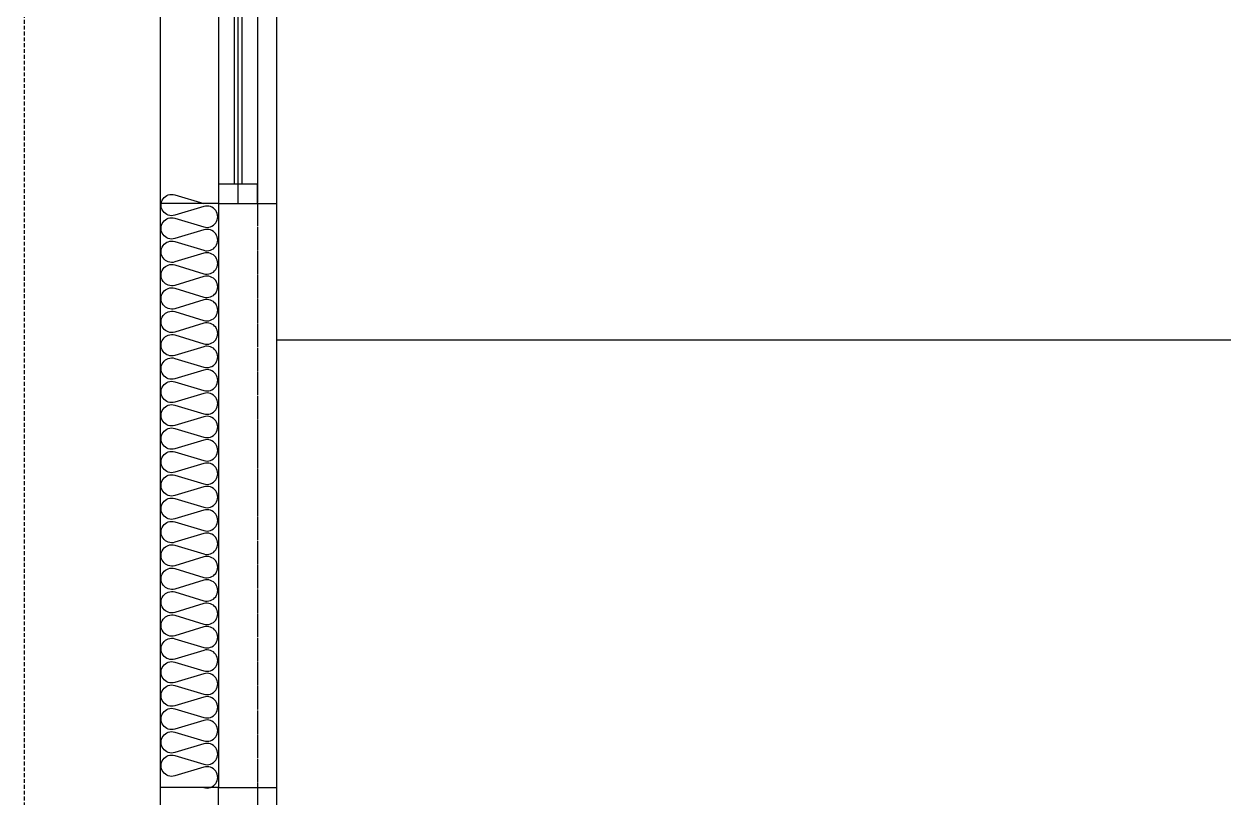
# Model space of a CAD drawing. Header units: millimetres. Extents: x 0 to 199210, y 0 to 94205.
# Drawn here: x 5153 to 8235, y 26832 to 28820 of the extents above; entities that cross this region are included whole.
import ezdxf

# ---------------------------------------------------------------- set-up
doc = ezdxf.new("R2010")
doc.units = ezdxf.units.MM
doc.linetypes.add('CEN', pattern=[62, 60, -1, 0, -1])
doc.linetypes.add('HIDDEN', pattern=[3, 2, -1])
for name, color, linetype in [('2. WAL', 2, 'Continuous'), ('4', 4, 'Continuous'), ('CEN', 1, 'CEN'), ('COL', 2, 'Continuous'), ('Hid', 7, 'HIDDEN'), ('ins', 9, 'Continuous'), ('WID', 4, 'Continuous'), ('WIN-9', 9, 'Continuous')]:
    doc.layers.add(name, color=color, linetype=linetype)

# ---------------------------------------------------------------- blocks, each defined once
blk = doc.blocks.new('insul1')
blk.add_lwpolyline([(0, 0.25, 1.344031), (0.35, 0.25), (0.2, 0.75, -1.344031), (0.55, 0.75), (0.4, 0.25)], format="xyb")

msp = doc.modelspace()

# ---------------------------------------------------------------- linework, layer by layer
at = {"layer": '2. WAL'}
msp.add_line((5802.7, 28008.9), (13207.7, 28008.9), dxfattribs=at)
at = {"layer": '4'}
for p, q in [((5652.7, 28358.9), (5502.7, 28358.9)), ((5502.7, 28358.9), (5502.7, 26858.9)), ((5652.7, 26858.9), (5502.7, 26858.9))]:
    msp.add_line(p, q, dxfattribs=at)
at = {"layer": 'CEN'}
msp.add_line((5752.7, 39166.8), (5752.7, 5395.3), dxfattribs=at)
at = {"layer": 'COL'}
for p, q in [((5652.7, 28358.9), (5802.7, 28358.9)), ((5652.7, 28358.9), (5652.7, 26858.9)), ((5802.7, 26858.9), (5802.7, 28358.9)), ((5652.7, 26858.9), (5802.7, 26858.9))]:
    msp.add_line(p, q, dxfattribs=at)
at = {"layer": 'Hid', "ltscale": 5}
msp.add_line((5153, 42375.9), (5153, 13083.6), dxfattribs=at)
at = {"layer": 'WID'}
for p, q in [((5652.7, 29808.9), (5652.7, 28408.9)), ((5692.7, 29808.9), (5692.7, 28408.9)), ((5712.7, 29808.9), (5712.7, 28408.9)), ((5752.7, 29808.9), (5752.7, 28408.9))]:
    msp.add_line(p, q, dxfattribs=at)
for points in [[(5752.7, 28358.9), (5752.7, 28408.9), (5652.7, 28408.9), (5652.7, 28358.9)], [(5752.7, 26858.9), (5752.7, 26808.9), (5652.7, 26808.9), (5652.7, 26858.9)]]:
    msp.add_lwpolyline(points, close=True, dxfattribs=at)
at = {"layer": 'WIN-9'}
for p, q in [((5502.7, 29858.9), (5502.7, 28358.9)), ((5702.7, 28358.9), (5702.7, 29858.9)), ((5802.7, 28358.9), (5802.7, 29858.9)), ((5502.7, 26858.9), (5502.7, 25358.9)), ((5802.7, 25358.9), (5802.7, 26858.9))]:
    msp.add_line(p, q, dxfattribs=at)

# ---------------------------------------------------------------- block references
at = {"layer": 'ins', "xscale": 150, "yscale": 150, "zscale": 150, "rotation": 90, "row_count": 1, "column_count": 25, "row_spacing": 0, "column_spacing": 60}
msp.add_blockref('insul1', (5652.7, 26858.9), dxfattribs=at)

doc.saveas('drawing.dxf')
